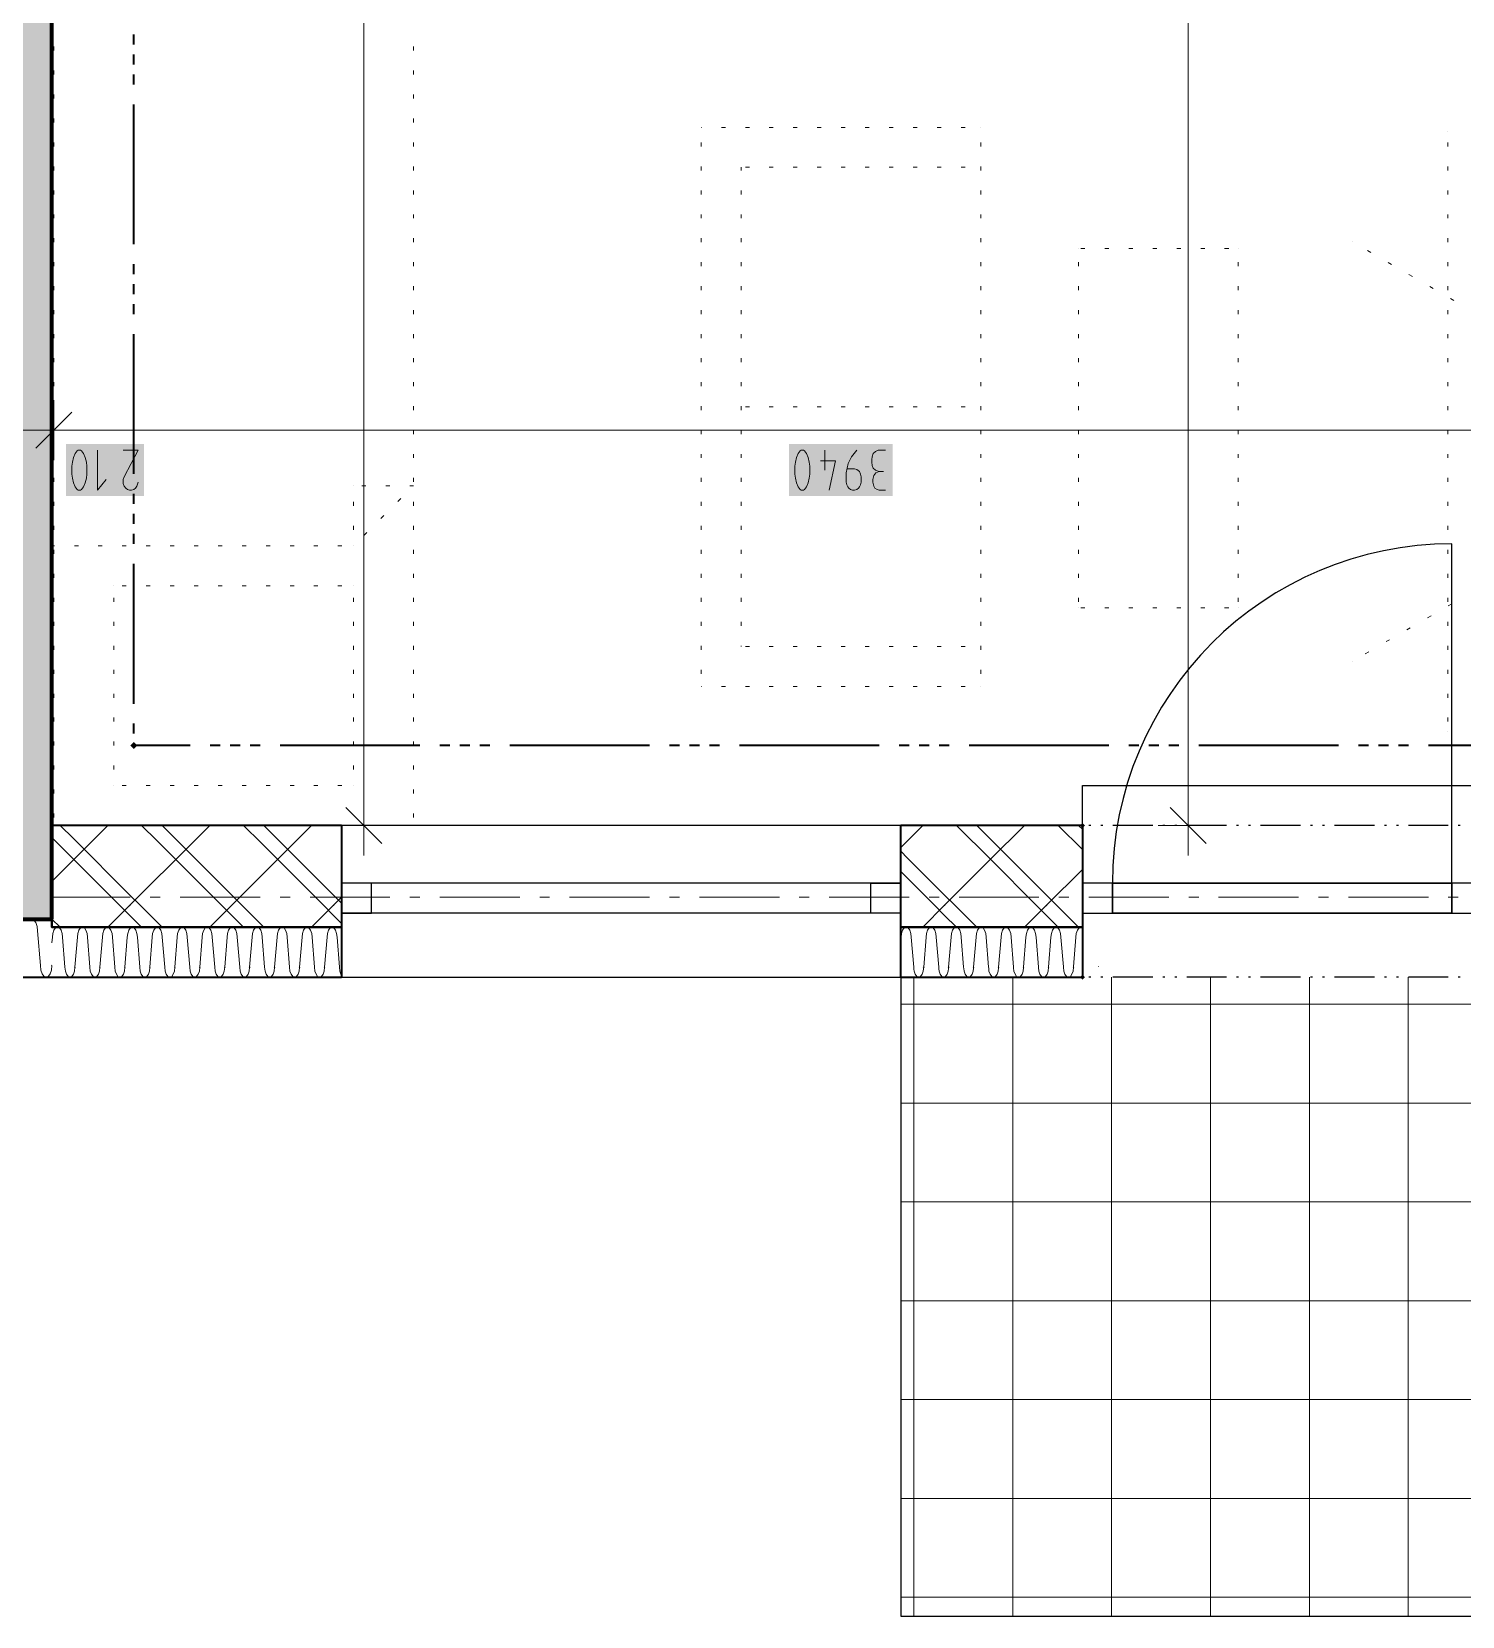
# Model space of a CAD drawing. Header units: millimetres. Extents: x 0 to 594, y 0 to 420.
# Drawn here: x 415.94 to 452.65, y 121.67 to 162.34 of the extents above; entities that cross this region are included whole.
import ezdxf

# ---------------------------------------------------------------- set-up
doc = ezdxf.new("R2010")
doc.units = ezdxf.units.MM
doc.header["$LTSCALE"] = 8
for name, color, linetype in [('PDF_Dvere', 7, 'Continuous'), ('PDF_Koty delkove', 7, 'Continuous'), ('PDF_Nabytek', 7, 'Continuous'), ('PDF_Obecne 0.25', 7, 'Continuous'), ('PDF_Okna', 7, 'Continuous'), ('PDF_Osy hlavni', 7, 'Continuous'), ('PDF_Pozarni useky', 7, 'Continuous'), ('PDF_Srafy', 7, 'Continuous'), ('PDF_Steny obvodove nosne', 7, 'Continuous'), ('PDF_Steny sendvic', 7, 'Continuous'), ('PDF_Zatepleni', 7, 'Continuous')]:
    doc.layers.add(name, color=color, linetype=linetype)

msp = doc.modelspace()

# ---------------------------------------------------------------- hatches: boundary and pattern name
at = {"layer": 'PDF_Steny sendvic', "transparency": 33554559}
for points in [[(440.754, 138.308), (440.749, 138.312), (440.759, 138.312), (440.777, 138.331), (440.754, 138.354), (440.731, 138.331), (440.749, 138.312), (440.759, 138.312)], [(441.395, 138.308), (441.381, 138.321), (441.409, 138.322), (441.418, 138.331), (441.395, 138.354), (441.372, 138.331), (441.381, 138.321), (441.409, 138.322)], [(442.035, 138.308), (442.013, 138.33), (442.058, 138.331), (442.035, 138.354), (442.012, 138.331), (442.013, 138.33), (442.058, 138.331)], [(442.676, 138.308), (442.653, 138.331), (442.661, 138.339), (442.69, 138.34), (442.676, 138.354), (442.661, 138.339), (442.69, 138.34), (442.699, 138.331)]]:
    msp.add_hatch(color=256, dxfattribs=at).paths.add_polyline_path(points)

# ---------------------------------------------------------------- linework, layer by layer
at = {"layer": 'PDF_Dvere', "lineweight": 25}
msp.add_lwpolyline([(452.388, 140.483), (452.388, 149.196, 0.414213), (443.675, 140.483)], format="xyb", dxfattribs=at)
for points in [[(442.907, 139.714), (443.675, 139.714), (443.675, 140.483), (442.907, 140.483)], [(443.675, 139.714), (443.675, 140.483)], [(452.388, 139.714), (453.156, 139.714), (453.156, 140.483), (452.388, 140.483)], [(452.388, 139.714), (452.388, 140.483)]]:
    msp.add_lwpolyline(points, close=True, dxfattribs=at)
for points in [[(443.675, 140.483), (452.388, 140.483), (443.675, 140.483)], [(443.675, 139.714), (452.388, 139.714), (443.675, 139.714)]]:
    msp.add_lwpolyline(points, dxfattribs=at)
at = {"layer": 'PDF_Koty delkove', "lineweight": 18}
for points in [[(424.462, 141.969), (424.462, 175.401), (424.462, 195.307), (424.462, 197.114), (424.462, 198.6), (424.462, 222.482), (424.462, 225.25), (424.462, 228.325), (424.462, 243.7), (424.462, 246.775), (424.462, 249.542), (424.462, 273.425), (424.462, 274.911), (424.462, 330.055)], [(445.619, 141.969), (445.619, 189.939), (445.619, 191.425), (445.619, 198.6), (445.619, 224.02), (445.619, 225.557), (445.619, 228.325)], [(416.974, 152.573), (416.052, 151.65)], [(416.513, 152.88), (416.513, 152.111), (416.513, 151.343)], [(549.557, 152.111), (545.764, 152.111), (543.801, 152.111), (503.945, 152.111), (501.177, 152.111), (500.926, 152.111), (484.253, 152.111), (479.786, 152.111), (459.665, 152.111), (457.459, 152.111), (457.409, 152.111), (456.898, 152.111), (441.762, 152.111), (431.818, 152.111), (428.355, 152.111), (416.513, 152.111), (415.268, 152.111)], [(417.631, 151.599), (417.631, 150.574), (417.85, 150.847)], [(418.288, 151.599), (418.672, 151.599), (418.315, 150.915), (418.288, 150.847), (418.288, 150.744), (418.315, 150.676), (418.356, 150.625), (418.397, 150.59), (418.452, 150.574)], [(436.185, 151.325), (436.568, 151.325), (436.403, 150.574)], [(436.294, 151.599), (436.294, 151.086)], [(437.115, 151.599), (436.978, 151.428), (436.896, 151.256), (436.842, 151.018), (436.842, 150.778), (436.856, 150.71), (436.883, 150.659)], [(437.855, 151.599), (437.663, 151.599), (437.595, 151.564), (437.54, 151.513), (437.513, 151.428), (437.499, 151.359), (437.499, 151.29), (437.513, 151.205), (437.54, 151.138), (437.595, 151.086), (437.69, 151.052)], [(436.883, 150.659), (436.91, 150.625), (436.951, 150.59), (437.006, 150.574), (437.06, 150.574), (437.115, 150.59), (437.157, 150.625), (437.184, 150.659), (437.212, 150.71), (437.225, 150.778), (437.225, 150.915), (437.212, 150.983), (437.184, 151.052), (437.115, 151.103), (437.06, 151.12), (436.869, 151.12)], [(437.855, 150.574), (437.69, 150.574), (437.635, 150.59), (437.581, 150.625), (437.553, 150.676), (437.526, 150.778), (437.526, 150.847), (437.553, 150.949), (437.608, 151.018), (437.69, 151.052), (437.8, 151.052)], [(418.452, 150.574), (418.507, 150.574), (418.562, 150.59), (418.603, 150.625), (418.644, 150.676), (418.672, 150.778)], [(424.923, 141.508), (424.001, 142.431)], [(446.081, 141.508), (445.158, 142.431)], [(425.231, 141.969), (424.462, 141.969), (423.693, 141.969)], [(424.462, 141.969), (424.462, 141.201)], [(446.388, 141.969), (445.619, 141.969), (444.851, 141.969)], [(445.619, 141.969), (445.619, 141.201)]]:
    msp.add_lwpolyline(points, dxfattribs=at)
for points in [[(416.974, 151.188), (416.974, 150.983), (416.988, 150.881), (417.015, 150.761), (417.056, 150.659), (417.11, 150.59), (417.138, 150.574), (417.192, 150.574), (417.22, 150.59), (417.275, 150.659), (417.316, 150.761), (417.344, 150.881), (417.358, 150.983), (417.358, 151.188), (417.344, 151.29), (417.316, 151.41), (417.275, 151.513), (417.22, 151.581), (417.192, 151.599), (417.138, 151.599), (417.11, 151.581), (417.056, 151.513), (417.015, 151.41), (416.988, 151.29)], [(435.528, 151.188), (435.528, 150.983), (435.542, 150.881), (435.569, 150.761), (435.61, 150.659), (435.664, 150.59), (435.692, 150.574), (435.746, 150.574), (435.774, 150.59), (435.828, 150.659), (435.87, 150.761), (435.897, 150.881), (435.911, 150.983), (435.911, 151.188), (435.897, 151.29), (435.87, 151.41), (435.828, 151.513), (435.774, 151.581), (435.746, 151.599), (435.692, 151.599), (435.664, 151.581), (435.61, 151.513), (435.569, 151.41), (435.542, 151.29)]]:
    msp.add_lwpolyline(points, close=True, dxfattribs=at)
at = {"layer": 'PDF_Koty delkove', "color": 7, "lineweight": 18, "true_color": 0xffffff, "transparency": 33554559}
for points in [[(418.825, 151.753), (416.821, 151.753), (418.825, 150.42), (416.821, 150.42)], [(438.036, 151.753), (435.374, 151.753), (438.036, 150.42), (435.374, 150.42)]]:
    msp.add_solid(points, dxfattribs=at)
at = {"layer": 'PDF_Nabytek', "lineweight": 13}
for points in [[(416.513, 161.852), (416.513, 161.954)], [(425.738, 161.852), (425.738, 161.954)], [(416.513, 161.237), (416.513, 161.339)], [(425.738, 161.237), (425.738, 161.339)], [(416.513, 160.622), (416.513, 160.724)], [(425.738, 160.622), (425.738, 160.724)], [(416.513, 160.007), (416.513, 160.109)], [(425.738, 160.007), (425.738, 160.109)], [(433.122, 159.881), (433.122, 159.881)], [(433.129, 159.881), (433.122, 159.881)], [(433.122, 159.881), (433.122, 159.881)], [(433.744, 159.881), (433.641, 159.881)], [(434.359, 159.881), (434.256, 159.881)], [(434.974, 159.881), (434.871, 159.881)], [(435.589, 159.881), (435.486, 159.881)], [(436.204, 159.881), (436.101, 159.881)], [(436.819, 159.881), (436.716, 159.881)], [(437.434, 159.881), (437.331, 159.881)], [(438.049, 159.881), (437.946, 159.881)], [(438.664, 159.881), (438.561, 159.881)], [(439.279, 159.881), (439.176, 159.881)], [(439.894, 159.881), (439.791, 159.881)], [(440.297, 159.881), (440.297, 159.881)], [(440.297, 159.881), (440.297, 159.881)], [(416.513, 159.392), (416.513, 159.494)], [(425.738, 159.392), (425.738, 159.494)], [(433.122, 159.392), (433.122, 159.494)], [(440.297, 159.392), (440.297, 159.494)], [(452.285, 159.763), (452.285, 159.763)], [(452.285, 159.763), (452.285, 159.763)], [(452.285, 159.392), (452.285, 159.494)], [(416.513, 158.777), (416.513, 158.879)], [(425.738, 158.777), (425.738, 158.879)], [(433.122, 158.777), (433.122, 158.879)], [(434.147, 158.777), (434.147, 158.856)], [(434.147, 158.856), (434.147, 158.856)], [(434.147, 158.856), (434.147, 158.856)], [(434.359, 158.856), (434.256, 158.856)], [(434.974, 158.856), (434.871, 158.856)], [(435.589, 158.856), (435.486, 158.856)], [(436.204, 158.856), (436.101, 158.856)], [(436.819, 158.856), (436.716, 158.856)], [(437.434, 158.856), (437.331, 158.856)], [(438.049, 158.856), (437.946, 158.856)], [(438.664, 158.856), (438.561, 158.856)], [(439.279, 158.856), (439.176, 158.856)], [(439.894, 158.856), (439.791, 158.856)], [(440.297, 158.777), (440.297, 158.879)], [(440.297, 158.856), (440.297, 158.856)], [(452.285, 158.777), (452.285, 158.879)], [(416.513, 158.162), (416.513, 158.264)], [(425.738, 158.162), (425.738, 158.264)], [(433.122, 158.162), (433.122, 158.264)], [(434.147, 158.162), (434.147, 158.264)], [(440.297, 158.162), (440.297, 158.264)], [(452.285, 158.162), (452.285, 158.264)], [(416.513, 157.547), (416.513, 157.649)], [(425.738, 157.547), (425.738, 157.649)], [(433.122, 157.547), (433.122, 157.649)], [(434.147, 157.547), (434.147, 157.649)], [(440.297, 157.547), (440.297, 157.649)], [(452.285, 157.547), (452.285, 157.649)], [(416.513, 156.932), (416.513, 157.034)], [(425.738, 156.932), (425.738, 157.034)], [(433.122, 156.932), (433.122, 157.034)], [(434.147, 156.932), (434.147, 157.034)], [(440.297, 156.932), (440.297, 157.034)], [(452.285, 156.932), (452.285, 157.034)], [(442.805, 156.773), (442.805, 156.773)], [(442.805, 156.773), (442.805, 156.773)], [(442.969, 156.773), (442.866, 156.773)], [(443.584, 156.773), (443.481, 156.773)], [(444.199, 156.773), (444.096, 156.773)], [(444.814, 156.773), (444.711, 156.773)], [(445.429, 156.773), (445.326, 156.773)], [(446.044, 156.773), (445.941, 156.773)], [(446.659, 156.773), (446.556, 156.773)], [(446.905, 156.773), (446.905, 156.773)], [(446.905, 156.773), (446.905, 156.773)], [(449.836, 156.94), (449.836, 156.94)], [(450.309, 156.667), (450.22, 156.718)], [(416.513, 156.317), (416.513, 156.419)], [(425.738, 156.317), (425.738, 156.419)], [(433.122, 156.317), (433.122, 156.419)], [(434.147, 156.317), (434.147, 156.419)], [(440.297, 156.317), (440.297, 156.419)], [(442.805, 156.317), (442.805, 156.419)], [(446.905, 156.317), (446.905, 156.419)], [(450.841, 156.359), (450.753, 156.411)], [(452.285, 156.317), (452.285, 156.419)], [(416.513, 155.702), (416.513, 155.804)], [(425.738, 155.702), (425.738, 155.804)], [(433.122, 155.702), (433.122, 155.804)], [(434.147, 155.702), (434.147, 155.804)], [(440.297, 155.702), (440.297, 155.804)], [(442.805, 155.702), (442.805, 155.804)], [(446.905, 155.702), (446.905, 155.804)], [(451.374, 156.052), (451.285, 156.103)], [(451.907, 155.744), (451.818, 155.796)], [(452.285, 155.702), (452.285, 155.804)], [(452.439, 155.437), (452.351, 155.488)], [(416.513, 155.087), (416.513, 155.189)], [(425.738, 155.087), (425.738, 155.189)], [(433.122, 155.087), (433.122, 155.189)], [(434.147, 155.087), (434.147, 155.189)], [(440.297, 155.087), (440.297, 155.189)], [(442.805, 155.087), (442.805, 155.189)], [(446.905, 155.087), (446.905, 155.189)], [(452.285, 155.087), (452.285, 155.189)], [(416.513, 154.472), (416.513, 154.574)], [(425.738, 154.472), (425.738, 154.574)], [(433.122, 154.472), (433.122, 154.574)], [(434.147, 154.472), (434.147, 154.574)], [(440.297, 154.472), (440.297, 154.574)], [(442.805, 154.472), (442.805, 154.574)], [(446.905, 154.472), (446.905, 154.574)], [(452.285, 154.472), (452.285, 154.574)], [(416.513, 153.857), (416.513, 153.959)], [(425.738, 153.857), (425.738, 153.959)], [(433.122, 153.857), (433.122, 153.959)], [(434.147, 153.857), (434.147, 153.959)], [(440.297, 153.857), (440.297, 153.959)], [(442.805, 153.857), (442.805, 153.959)], [(446.905, 153.857), (446.905, 153.959)], [(452.285, 153.857), (452.285, 153.959)], [(416.513, 153.242), (416.513, 153.344)], [(425.738, 153.242), (425.738, 153.344)], [(433.122, 153.242), (433.122, 153.344)], [(434.147, 153.242), (434.147, 153.344)], [(440.297, 153.242), (440.297, 153.344)], [(442.805, 153.242), (442.805, 153.344)], [(446.905, 153.242), (446.905, 153.344)], [(452.285, 153.242), (452.285, 153.344)], [(416.513, 152.627), (416.513, 152.729)], [(425.738, 152.627), (425.738, 152.729)], [(433.122, 152.627), (433.122, 152.729)], [(434.147, 152.627), (434.147, 152.729)], [(434.147, 152.706), (434.147, 152.706)], [(434.359, 152.706), (434.256, 152.706)], [(434.974, 152.706), (434.871, 152.706)], [(435.589, 152.706), (435.486, 152.706)], [(436.204, 152.706), (436.101, 152.706)], [(436.819, 152.706), (436.716, 152.706)], [(437.434, 152.706), (437.331, 152.706)], [(438.049, 152.706), (437.946, 152.706)], [(438.664, 152.706), (438.561, 152.706)], [(439.279, 152.706), (439.176, 152.706)], [(439.894, 152.706), (439.791, 152.706)], [(440.297, 152.627), (440.297, 152.729)], [(440.297, 152.706), (440.297, 152.706)], [(442.805, 152.627), (442.805, 152.729)], [(446.905, 152.627), (446.905, 152.729)], [(452.285, 152.627), (452.285, 152.729)], [(416.513, 152.012), (416.513, 152.114)], [(425.738, 152.012), (425.738, 152.114)], [(433.122, 152.012), (433.122, 152.114)], [(434.147, 152.012), (434.147, 152.114)], [(440.297, 152.012), (440.297, 152.114)], [(442.805, 152.012), (442.805, 152.114)], [(446.905, 152.012), (446.905, 152.114)], [(452.285, 152.012), (452.285, 152.114)], [(416.513, 151.397), (416.513, 151.499)], [(425.738, 151.397), (425.738, 151.499)], [(433.122, 151.397), (433.122, 151.499)], [(434.147, 151.397), (434.147, 151.499)], [(440.297, 151.397), (440.297, 151.499)], [(442.805, 151.397), (442.805, 151.499)], [(446.905, 151.397), (446.905, 151.499)], [(452.285, 151.397), (452.285, 151.499)], [(416.513, 150.782), (416.513, 150.884)], [(425.738, 150.782), (425.738, 150.884)], [(433.122, 150.782), (433.122, 150.884)], [(434.147, 150.782), (434.147, 150.884)], [(440.297, 150.782), (440.297, 150.884)], [(442.805, 150.782), (442.805, 150.884)], [(446.905, 150.782), (446.905, 150.884)], [(452.285, 150.782), (452.285, 150.884)], [(424.2, 150.682), (424.2, 150.682)], [(424.2, 150.682), (424.2, 150.682)], [(424.519, 150.682), (424.416, 150.682)], [(425.134, 150.682), (425.031, 150.682)], [(425.738, 150.682), (425.646, 150.682)], [(425.738, 150.682), (425.738, 150.682)], [(416.513, 150.167), (416.513, 150.269)], [(424.2, 150.167), (424.2, 150.269)], [(425.338, 150.282), (425.411, 150.355)], [(425.738, 150.167), (425.738, 150.269)], [(433.122, 150.167), (433.122, 150.269)], [(434.147, 150.167), (434.147, 150.269)], [(440.297, 150.167), (440.297, 150.269)], [(442.805, 150.167), (442.805, 150.269)], [(446.905, 150.167), (446.905, 150.269)], [(452.285, 150.167), (452.285, 150.269)], [(416.513, 149.552), (416.513, 149.654)], [(424.2, 149.552), (424.2, 149.654)], [(424.903, 149.847), (424.976, 149.92)], [(425.738, 149.552), (425.738, 149.654)], [(433.122, 149.552), (433.122, 149.654)], [(434.147, 149.552), (434.147, 149.654)], [(440.297, 149.552), (440.297, 149.654)], [(442.805, 149.552), (442.805, 149.654)], [(446.905, 149.552), (446.905, 149.654)], [(452.285, 149.552), (452.285, 149.654)], [(424.469, 149.412), (424.541, 149.485)], [(416.524, 149.144), (416.513, 149.144)], [(416.513, 149.144), (416.513, 149.144)], [(416.513, 148.937), (416.513, 149.039)], [(417.139, 149.144), (417.036, 149.144)], [(417.754, 149.144), (417.651, 149.144)], [(418.369, 149.144), (418.266, 149.144)], [(418.984, 149.144), (418.881, 149.144)], [(419.599, 149.144), (419.496, 149.144)], [(420.214, 149.144), (420.111, 149.144)], [(420.829, 149.144), (420.726, 149.144)], [(421.444, 149.144), (421.341, 149.144)], [(422.059, 149.144), (421.956, 149.144)], [(422.674, 149.144), (422.571, 149.144)], [(423.289, 149.144), (423.186, 149.144)], [(423.904, 149.144), (423.801, 149.144)], [(424.2, 149.144), (424.2, 149.144)], [(424.2, 149.144), (424.2, 149.144)], [(424.2, 149.144), (424.2, 149.144)], [(425.738, 148.937), (425.738, 149.039)], [(433.122, 148.937), (433.122, 149.039)], [(434.147, 148.937), (434.147, 149.039)], [(440.297, 148.937), (440.297, 149.039)], [(442.805, 148.937), (442.805, 149.039)], [(446.905, 148.937), (446.905, 149.039)], [(452.285, 148.937), (452.285, 149.039)], [(416.513, 148.322), (416.513, 148.424)], [(425.738, 148.322), (425.738, 148.424)], [(433.122, 148.322), (433.122, 148.424)], [(434.147, 148.322), (434.147, 148.424)], [(440.297, 148.322), (440.297, 148.424)], [(442.805, 148.322), (442.805, 148.424)], [(446.905, 148.322), (446.905, 148.424)], [(452.285, 148.322), (452.285, 148.424)], [(418.051, 148.119), (418.051, 148.119)], [(418.051, 148.119), (418.051, 148.119)], [(418.369, 148.119), (418.266, 148.119)], [(418.984, 148.119), (418.881, 148.119)], [(419.599, 148.119), (419.496, 148.119)], [(420.214, 148.119), (420.111, 148.119)], [(420.829, 148.119), (420.726, 148.119)], [(421.444, 148.119), (421.341, 148.119)], [(422.059, 148.119), (421.956, 148.119)], [(422.674, 148.119), (422.571, 148.119)], [(423.289, 148.119), (423.186, 148.119)], [(423.904, 148.119), (423.801, 148.119)], [(424.2, 148.119), (424.2, 148.119)], [(424.2, 148.119), (424.2, 148.119)], [(416.513, 147.707), (416.513, 147.809)], [(418.051, 147.707), (418.051, 147.809)], [(424.2, 147.707), (424.2, 147.809)], [(425.738, 147.707), (425.738, 147.809)], [(433.122, 147.707), (433.122, 147.809)], [(434.147, 147.707), (434.147, 147.809)], [(440.297, 147.707), (440.297, 147.809)], [(442.805, 147.707), (442.805, 147.809)], [(446.905, 147.707), (446.905, 147.809)], [(452.285, 147.707), (452.285, 147.809)], [(452.296, 147.606), (452.384, 147.657)], [(416.513, 147.092), (416.513, 147.194)], [(418.051, 147.092), (418.051, 147.194)], [(424.2, 147.092), (424.2, 147.194)], [(425.738, 147.092), (425.738, 147.194)], [(433.122, 147.092), (433.122, 147.194)], [(434.147, 147.092), (434.147, 147.194)], [(440.297, 147.092), (440.297, 147.194)], [(442.805, 147.548), (442.805, 147.548)], [(442.805, 147.548), (442.805, 147.548)], [(442.969, 147.548), (442.866, 147.548)], [(443.584, 147.548), (443.481, 147.548)], [(444.199, 147.548), (444.096, 147.548)], [(444.814, 147.548), (444.711, 147.548)], [(445.429, 147.548), (445.326, 147.548)], [(446.044, 147.548), (445.941, 147.548)], [(446.659, 147.548), (446.556, 147.548)], [(446.905, 147.548), (446.905, 147.548)], [(446.905, 147.548), (446.905, 147.548)], [(451.763, 147.299), (451.852, 147.35)], [(452.285, 147.092), (452.285, 147.194)], [(451.23, 146.991), (451.319, 147.042)], [(416.513, 146.477), (416.513, 146.579)], [(418.051, 146.477), (418.051, 146.579)], [(424.2, 146.477), (424.2, 146.579)], [(425.738, 146.477), (425.738, 146.579)], [(433.122, 146.477), (433.122, 146.579)], [(434.147, 146.556), (434.147, 146.579)], [(434.147, 146.556), (434.147, 146.556)], [(434.359, 146.556), (434.256, 146.556)], [(434.974, 146.556), (434.871, 146.556)], [(435.589, 146.556), (435.486, 146.556)], [(436.204, 146.556), (436.101, 146.556)], [(436.819, 146.556), (436.716, 146.556)], [(437.434, 146.556), (437.331, 146.556)], [(438.049, 146.556), (437.946, 146.556)], [(438.664, 146.556), (438.561, 146.556)], [(439.279, 146.556), (439.176, 146.556)], [(439.894, 146.556), (439.791, 146.556)], [(440.297, 146.477), (440.297, 146.579)], [(440.297, 146.556), (440.297, 146.556)], [(450.165, 146.376), (450.254, 146.427)], [(450.698, 146.684), (450.786, 146.735)], [(452.285, 146.477), (452.285, 146.579)], [(449.836, 146.186), (449.836, 146.186)], [(416.513, 145.862), (416.513, 145.964)], [(418.051, 145.862), (418.051, 145.964)], [(424.2, 145.862), (424.2, 145.964)], [(425.738, 145.862), (425.738, 145.964)], [(433.122, 145.862), (433.122, 145.964)], [(440.297, 145.862), (440.297, 145.964)], [(452.285, 145.862), (452.285, 145.964)], [(416.513, 145.247), (416.513, 145.349)], [(418.051, 145.247), (418.051, 145.349)], [(424.2, 145.247), (424.2, 145.349)], [(425.738, 145.247), (425.738, 145.349)], [(433.129, 145.531), (433.122, 145.531)], [(433.122, 145.531), (433.122, 145.531)], [(433.122, 145.531), (433.122, 145.531)], [(433.744, 145.531), (433.641, 145.531)], [(434.359, 145.531), (434.256, 145.531)], [(434.974, 145.531), (434.871, 145.531)], [(435.589, 145.531), (435.486, 145.531)], [(436.204, 145.531), (436.101, 145.531)], [(436.819, 145.531), (436.716, 145.531)], [(437.434, 145.531), (437.331, 145.531)], [(438.049, 145.531), (437.946, 145.531)], [(438.664, 145.531), (438.561, 145.531)], [(439.279, 145.531), (439.176, 145.531)], [(439.894, 145.531), (439.791, 145.531)], [(440.297, 145.531), (440.297, 145.531)], [(440.297, 145.531), (440.297, 145.531)], [(452.285, 145.247), (452.285, 145.349)], [(416.513, 144.632), (416.513, 144.734)], [(418.051, 144.632), (418.051, 144.734)], [(424.2, 144.632), (424.2, 144.734)], [(425.738, 144.632), (425.738, 144.734)], [(452.285, 144.632), (452.285, 144.734)], [(452.285, 144.388), (452.285, 144.388)], [(452.285, 144.388), (452.285, 144.388)], [(416.513, 144.017), (416.513, 144.12)], [(418.051, 144.017), (418.051, 144.12)], [(424.2, 144.017), (424.2, 144.12)], [(425.738, 144.017), (425.738, 144.12)], [(416.513, 143.402), (416.513, 143.505)], [(418.051, 143.402), (418.051, 143.505)], [(424.2, 143.402), (424.2, 143.505)], [(425.738, 143.402), (425.738, 143.505)], [(416.513, 142.787), (416.513, 142.89)], [(418.051, 142.994), (418.051, 142.994)], [(418.051, 142.994), (418.051, 142.994)], [(418.369, 142.994), (418.266, 142.994)], [(418.984, 142.994), (418.881, 142.994)], [(419.599, 142.994), (419.496, 142.994)], [(420.214, 142.994), (420.111, 142.994)], [(420.829, 142.994), (420.726, 142.994)], [(421.444, 142.994), (421.341, 142.994)], [(422.059, 142.994), (421.956, 142.994)], [(422.674, 142.994), (422.571, 142.994)], [(423.289, 142.994), (423.186, 142.994)], [(423.904, 142.994), (423.801, 142.994)], [(424.2, 142.994), (424.2, 142.994)], [(424.2, 142.994), (424.2, 142.994)], [(425.738, 142.787), (425.738, 142.89)], [(416.513, 142.172), (416.513, 142.275)], [(416.513, 141.969), (416.513, 141.969)], [(416.524, 141.969), (416.513, 141.969)], [(416.513, 141.969), (416.513, 141.969)], [(417.139, 141.969), (417.036, 141.969)], [(417.754, 141.969), (417.651, 141.969)], [(418.369, 141.969), (418.266, 141.969)], [(418.984, 141.969), (418.881, 141.969)], [(419.599, 141.969), (419.496, 141.969)], [(420.214, 141.969), (420.111, 141.969)], [(420.829, 141.969), (420.726, 141.969)], [(421.444, 141.969), (421.341, 141.969)], [(422.059, 141.969), (421.956, 141.969)], [(422.674, 141.969), (422.571, 141.969)], [(423.289, 141.969), (423.186, 141.969)], [(423.904, 141.969), (423.801, 141.969)], [(424.519, 141.969), (424.416, 141.969)], [(425.134, 141.969), (425.031, 141.969)], [(425.738, 141.969), (425.646, 141.969)], [(425.738, 142.172), (425.738, 142.275)], [(425.738, 141.969), (425.738, 141.969)], [(425.738, 141.969), (425.738, 141.969)]]:
    msp.add_lwpolyline(points, dxfattribs=at)
at = {"layer": 'PDF_Obecne 0.25', "lineweight": 25}
for points in [[(442.907, 141.969), (442.907, 142.994), (453.156, 142.994), (453.156, 141.969)], [(438.243, 138.074), (438.243, 121.675), (459.256, 121.675)]]:
    msp.add_lwpolyline(points, dxfattribs=at)
at = {"layer": 'PDF_Okna', "lineweight": 25}
for points in [[(438.243, 141.969), (423.893, 141.969)], [(438.243, 140.483), (423.893, 140.483)], [(438.243, 139.714), (423.893, 139.714)], [(423.893, 138.074), (438.243, 138.074)]]:
    msp.add_lwpolyline(points, dxfattribs=at)
for points in [[(423.893, 139.714), (424.662, 139.714), (424.662, 140.483), (423.893, 140.483)], [(438.243, 139.714), (437.474, 139.714), (437.474, 140.483), (438.243, 140.483)]]:
    msp.add_lwpolyline(points, close=True, dxfattribs=at)
at = {"layer": 'PDF_Osy hlavni', "lineweight": 18}
for points in [[(418.471, 140.124), (416.421, 140.124)], [(419.24, 140.124), (418.984, 140.124)], [(421.803, 140.124), (419.753, 140.124)], [(422.571, 140.124), (422.315, 140.124)], [(425.134, 140.124), (423.084, 140.124)], [(425.903, 140.124), (425.646, 140.124)], [(428.465, 140.124), (426.415, 140.124)], [(429.234, 140.124), (428.978, 140.124)], [(431.796, 140.124), (429.746, 140.124)], [(432.565, 140.124), (432.309, 140.124)], [(435.128, 140.124), (433.078, 140.124)], [(435.896, 140.124), (435.64, 140.124)], [(438.459, 140.124), (436.409, 140.124)], [(439.227, 140.124), (438.971, 140.124)], [(441.79, 140.124), (439.74, 140.124)], [(442.559, 140.124), (442.302, 140.124)], [(445.121, 140.124), (443.071, 140.124)], [(445.89, 140.124), (445.634, 140.124)], [(448.452, 140.124), (446.402, 140.124)], [(449.221, 140.124), (448.965, 140.124)], [(451.784, 140.124), (449.734, 140.124)], [(452.552, 140.124), (452.296, 140.124)]]:
    msp.add_lwpolyline(points, dxfattribs=at)
at = {"layer": 'PDF_Pozarni useky', "lineweight": 35}
for points in [[(418.563, 162.006), (418.563, 162.262)], [(418.563, 161.493), (418.563, 161.749)], [(418.563, 160.981), (418.563, 161.237)], [(418.563, 156.881), (418.563, 160.468)], [(418.563, 156.112), (418.563, 156.368)], [(418.563, 155.599), (418.563, 155.856)], [(418.563, 155.087), (418.563, 155.343)], [(418.563, 150.987), (418.563, 154.574)], [(418.563, 150.218), (418.563, 150.474)], [(418.563, 149.706), (418.563, 149.962)], [(418.563, 149.193), (418.563, 149.449)], [(418.563, 145.093), (418.563, 148.681)], [(418.563, 144.325), (418.563, 144.581)], [(418.563, 144.019), (418.563, 144.068)], [(420.009, 144.019), (418.563, 144.019)], [(420.778, 144.019), (420.521, 144.019)], [(421.29, 144.019), (421.034, 144.019)], [(421.803, 144.019), (421.546, 144.019)], [(425.903, 144.019), (422.315, 144.019)], [(426.671, 144.019), (426.415, 144.019)], [(427.184, 144.019), (426.928, 144.019)], [(427.696, 144.019), (427.44, 144.019)], [(431.796, 144.019), (428.209, 144.019)], [(432.565, 144.019), (432.309, 144.019)], [(433.078, 144.019), (432.821, 144.019)], [(433.59, 144.019), (433.334, 144.019)], [(437.69, 144.019), (434.103, 144.019)], [(438.459, 144.019), (438.202, 144.019)], [(438.971, 144.019), (438.715, 144.019)], [(439.484, 144.019), (439.227, 144.019)], [(443.584, 144.019), (439.996, 144.019)], [(444.352, 144.019), (444.096, 144.019)], [(444.865, 144.019), (444.609, 144.019)], [(445.377, 144.019), (445.121, 144.019)], [(449.477, 144.019), (445.89, 144.019)], [(450.246, 144.019), (449.99, 144.019)], [(450.759, 144.019), (450.502, 144.019)], [(451.271, 144.019), (451.015, 144.019)], [(454.643, 144.019), (451.784, 144.019)]]:
    msp.add_lwpolyline(points, dxfattribs=at)
at = {"layer": 'PDF_Pozarni useky', "lineweight": 35, "transparency": 33554559}
for points in [[(418.563, 143.93), (418.473, 144.019), (418.653, 144.019), (418.563, 144.109)], [(418.653, 144.019), (418.563, 143.93), (418.563, 144.109), (418.473, 144.019)]]:
    msp.add_solid(points, dxfattribs=at)
at = {"layer": 'PDF_Srafy', "lineweight": 9}
for points in [[(451.266, 138.074), (451.266, 137.383), (446.193, 137.383), (441.119, 137.383), (438.243, 137.383)], [(438.583, 138.074), (438.583, 134.846), (438.583, 129.773), (438.583, 124.699), (438.583, 121.675)], [(441.119, 138.074), (441.119, 137.383), (441.119, 132.309), (441.119, 127.236), (441.119, 122.162), (441.119, 121.675)], [(443.656, 138.074), (443.656, 134.846), (443.656, 129.773), (443.656, 124.699), (443.656, 121.675)], [(446.193, 138.074), (446.193, 137.383), (446.193, 132.309), (446.193, 127.236), (446.193, 122.162), (446.193, 121.675)], [(448.73, 138.074), (448.73, 134.846), (448.73, 129.773)], [(486.827, 137.383), (486.78, 137.383), (481.707, 137.383), (476.633, 137.383), (471.56, 137.383), (466.487, 137.383), (461.413, 137.383), (456.34, 137.383), (451.266, 137.383)], [(451.266, 137.383), (451.266, 132.309), (451.266, 127.236)], [(453.803, 134.846), (448.73, 134.846), (443.656, 134.846), (438.583, 134.846), (438.243, 134.846)], [(456.34, 132.309), (451.266, 132.309), (446.193, 132.309), (441.119, 132.309), (438.243, 132.309)], [(458.876, 129.773), (453.803, 129.773), (448.73, 129.773), (443.656, 129.773), (438.583, 129.773), (438.243, 129.773)], [(448.73, 129.773), (448.73, 124.699), (448.73, 121.675)], [(461.413, 127.236), (456.34, 127.236), (451.266, 127.236), (446.193, 127.236), (441.119, 127.236), (438.243, 127.236)], [(451.266, 127.236), (451.266, 122.162), (451.266, 121.675)], [(463.95, 124.699), (458.876, 124.699), (453.803, 124.699), (448.73, 124.699), (443.656, 124.699), (438.583, 124.699), (438.243, 124.699)], [(486.827, 122.162), (486.78, 122.162), (481.707, 122.162), (476.633, 122.162), (471.56, 122.162), (466.487, 122.162), (461.413, 122.162), (456.34, 122.162), (451.266, 122.162), (446.193, 122.162), (441.119, 122.162), (438.243, 122.162)]]:
    msp.add_lwpolyline(points, dxfattribs=at)
at = {"layer": 'PDF_Steny obvodove nosne', "lineweight": 70}
msp.add_lwpolyline([(416.462, 139.561), (416.462, 141.969), (416.462, 197.114), (416.462, 198.6), (416.462, 222.482), (416.462, 225.25), (416.462, 228.171), (414.412, 228.171), (414.412, 225.557), (414.412, 141.969), (414.412, 139.561)], close=True, dxfattribs=at)
at = {"layer": 'PDF_Steny obvodove nosne', "color": 9, "lineweight": 9, "true_color": 0xc0c0c0, "transparency": 33554559}
msp.add_solid([(416.462, 139.561), (416.462, 228.171), (414.412, 139.561), (414.412, 228.171)], dxfattribs=at)
at = {"layer": 'PDF_Steny sendvic', "lineweight": 9}
for points in [[(416.462, 140.534), (417.545, 141.617), (417.897, 141.969)], [(418.46, 140.181), (417.012, 141.63), (416.672, 141.969)], [(418.46, 139.919), (420.099, 141.558), (420.51, 141.969)], [(420.813, 139.919), (419.152, 141.58), (418.763, 141.969)], [(421.074, 140.181), (419.688, 141.567), (419.286, 141.969)], [(420.51, 139.356), (421.074, 139.919), (422.653, 141.498), (423.124, 141.969)], [(420.51, 141.969), (420.51, 141.969)], [(423.427, 139.919), (421.828, 141.518), (421.377, 141.969)], [(423.893, 139.976), (423.688, 140.181), (422.364, 141.505), (421.899, 141.969)], [(438.243, 141.406), (438.807, 141.969)], [(438.807, 139.356), (439.37, 139.919), (440.533, 141.082), (441.42, 141.969)], [(441.723, 139.919), (440.56, 141.082), (439.673, 141.969)], [(442.809, 139.356), (442.245, 139.919), (441.984, 140.181), (441.096, 141.069), (440.195, 141.969)], [(442.907, 141.349), (442.286, 141.969)], [(442.907, 141.872), (442.809, 141.969)], [(418.199, 139.919), (416.476, 141.642), (416.462, 141.657)], [(440.195, 139.356), (439.632, 139.919), (439.37, 140.181), (438.42, 141.131), (438.243, 141.308)], [(439.109, 139.919), (438.243, 140.785)], [(441.42, 139.356), (441.984, 139.919), (442.907, 140.842)], [(417.897, 139.356), (418.46, 139.919)], [(418.46, 139.658), (418.199, 139.919)], [(418.722, 139.919), (418.46, 140.181)], [(419.286, 139.356), (418.722, 139.919)], [(421.074, 139.658), (420.813, 139.919)], [(421.899, 139.356), (421.336, 139.919), (421.074, 140.181)], [(423.124, 139.356), (423.688, 139.919), (423.893, 140.125)], [(423.688, 139.658), (423.427, 139.919)], [(439.37, 139.658), (439.109, 139.919)], [(441.984, 139.658), (441.723, 139.919)], [(416.672, 139.356), (416.462, 139.566)], [(418.763, 139.356), (418.46, 139.658)], [(421.377, 139.356), (421.074, 139.658)], [(423.893, 139.453), (423.688, 139.658)], [(439.673, 139.356), (439.37, 139.658)], [(442.286, 139.356), (441.984, 139.658)], [(416.474, 139.099), (416.462, 138.952)], [(416.589, 139.356), (416.553, 139.337), (416.512, 139.282), (416.484, 139.198), (416.474, 139.099)], [(416.474, 139.099), (416.474, 139.099)], [(416.731, 139.099), (416.722, 139.198), (416.694, 139.282), (416.652, 139.337), (416.616, 139.356)], [(416.795, 138.331), (416.731, 139.099)], [(417.115, 139.099), (417.051, 138.331)], [(417.23, 139.356), (417.194, 139.337), (417.152, 139.282), (417.124, 139.198), (417.115, 139.099)], [(417.115, 139.099), (417.115, 139.099)], [(417.372, 139.099), (417.362, 139.198), (417.334, 139.282), (417.293, 139.337), (417.257, 139.356)], [(417.436, 138.331), (417.372, 139.099)], [(417.755, 139.099), (417.692, 138.331)], [(417.87, 139.356), (417.835, 139.337), (417.793, 139.282), (417.765, 139.198), (417.755, 139.099)], [(417.755, 139.099), (417.755, 139.099)], [(418.013, 139.099), (418.003, 139.198), (417.975, 139.282), (417.933, 139.337), (417.897, 139.356)], [(418.076, 138.331), (418.013, 139.099)], [(418.396, 139.099), (418.332, 138.331)], [(418.511, 139.356), (418.475, 139.337), (418.434, 139.282), (418.406, 139.198), (418.396, 139.099)], [(418.396, 139.099), (418.396, 139.099)], [(418.653, 139.099), (418.644, 139.198), (418.616, 139.282), (418.574, 139.337), (418.538, 139.356)], [(418.717, 138.331), (418.653, 139.099)], [(419.036, 139.099), (418.973, 138.331)], [(419.152, 139.356), (419.116, 139.337), (419.074, 139.282), (419.046, 139.198), (419.036, 139.099)], [(419.036, 139.099), (419.036, 139.099)], [(419.294, 139.099), (419.284, 139.198), (419.256, 139.282), (419.214, 139.337), (419.179, 139.356)], [(419.357, 138.331), (419.294, 139.099)], [(419.677, 139.099), (419.614, 138.331)], [(419.792, 139.356), (419.757, 139.337), (419.715, 139.282), (419.687, 139.198), (419.677, 139.099)], [(419.677, 139.099), (419.677, 139.099)], [(419.925, 139.198), (419.897, 139.282), (419.855, 139.337), (419.819, 139.356)], [(419.935, 139.099), (419.925, 139.198)], [(419.998, 138.331), (419.935, 139.099)], [(420.318, 139.099), (420.254, 138.331)], [(420.355, 139.282), (420.327, 139.198), (420.318, 139.099)], [(420.318, 139.099), (420.318, 139.099)], [(420.433, 139.356), (420.397, 139.337), (420.355, 139.282)], [(420.575, 139.099), (420.565, 139.198), (420.537, 139.282), (420.496, 139.337), (420.46, 139.356)], [(420.639, 138.331), (420.575, 139.099)], [(420.958, 139.099), (420.895, 138.331)], [(421.074, 139.356), (421.038, 139.337), (420.996, 139.282), (420.968, 139.198), (420.958, 139.099)], [(420.958, 139.099), (420.958, 139.099)], [(421.216, 139.099), (421.206, 139.198), (421.178, 139.282), (421.136, 139.337), (421.101, 139.356)], [(421.279, 138.331), (421.216, 139.099)], [(421.599, 139.099), (421.535, 138.331)], [(421.714, 139.356), (421.678, 139.337), (421.637, 139.282), (421.609, 139.198), (421.599, 139.099)], [(421.599, 139.099), (421.599, 139.099)], [(421.856, 139.099), (421.847, 139.198), (421.819, 139.282), (421.777, 139.337), (421.741, 139.356)], [(421.92, 138.331), (421.856, 139.099)], [(422.24, 139.099), (422.176, 138.331)], [(422.355, 139.356), (422.319, 139.337), (422.277, 139.282), (422.249, 139.198), (422.24, 139.099)], [(422.24, 139.099), (422.24, 139.099)], [(422.497, 139.099), (422.487, 139.198), (422.459, 139.282), (422.418, 139.337), (422.382, 139.356)], [(422.56, 138.331), (422.497, 139.099)], [(422.88, 139.099), (422.817, 138.331)], [(422.995, 139.356), (422.96, 139.337), (422.918, 139.282), (422.89, 139.198), (422.88, 139.099)], [(422.88, 139.099), (422.88, 139.099)], [(423.138, 139.099), (423.128, 139.198), (423.1, 139.282), (423.058, 139.337), (423.022, 139.356)], [(423.201, 138.331), (423.138, 139.099)], [(423.521, 139.099), (423.457, 138.331)], [(423.636, 139.356), (423.6, 139.337), (423.558, 139.282), (423.531, 139.198), (423.521, 139.099)], [(423.521, 139.099), (423.521, 139.099)], [(423.778, 139.099), (423.768, 139.198), (423.741, 139.282), (423.699, 139.337), (423.663, 139.356)], [(423.842, 138.331), (423.778, 139.099)], [(438.255, 139.099), (438.243, 138.954)], [(438.37, 139.356), (438.334, 139.337), (438.293, 139.282), (438.265, 139.198), (438.255, 139.099)], [(438.255, 139.099), (438.255, 139.099)], [(438.513, 139.099), (438.503, 139.198), (438.475, 139.282), (438.433, 139.337), (438.397, 139.356)], [(438.576, 138.331), (438.513, 139.099)], [(438.896, 139.099), (438.832, 138.331)], [(439.011, 139.356), (438.975, 139.337), (438.933, 139.282), (438.905, 139.198), (438.896, 139.099)], [(438.896, 139.099), (438.896, 139.099)], [(439.153, 139.099), (439.143, 139.198), (439.115, 139.282), (439.074, 139.337), (439.038, 139.356)], [(439.217, 138.331), (439.153, 139.099)], [(439.536, 139.099), (439.473, 138.331)], [(439.652, 139.356), (439.616, 139.337), (439.574, 139.282), (439.546, 139.198), (439.536, 139.099)], [(439.536, 139.099), (439.536, 139.099)], [(439.794, 139.099), (439.784, 139.198), (439.756, 139.282), (439.714, 139.337), (439.678, 139.356)], [(439.857, 138.331), (439.794, 139.099)], [(440.177, 139.099), (440.113, 138.331)], [(440.292, 139.356), (440.256, 139.337), (440.215, 139.282), (440.187, 139.198), (440.177, 139.099)], [(440.177, 139.099), (440.177, 139.099)], [(440.434, 139.099), (440.425, 139.198), (440.397, 139.282), (440.355, 139.337), (440.319, 139.356)], [(440.498, 138.331), (440.434, 139.099)], [(440.817, 139.099), (440.754, 138.331)], [(440.933, 139.356), (440.897, 139.337), (440.855, 139.282), (440.827, 139.198), (440.817, 139.099)], [(440.817, 139.099), (440.817, 139.099)], [(441.075, 139.099), (441.065, 139.198), (441.037, 139.282), (440.996, 139.337), (440.96, 139.356)], [(441.138, 138.331), (441.075, 139.099)], [(441.458, 139.099), (441.395, 138.331)], [(441.573, 139.356), (441.538, 139.337), (441.496, 139.282), (441.468, 139.198), (441.458, 139.099)], [(441.458, 139.099), (441.458, 139.099)], [(441.716, 139.099), (441.706, 139.198), (441.678, 139.282), (441.636, 139.337), (441.6, 139.356)], [(441.779, 138.331), (441.716, 139.099)], [(442.099, 139.099), (442.035, 138.331)], [(442.214, 139.356), (442.178, 139.337), (442.136, 139.282), (442.109, 139.198), (442.099, 139.099)], [(442.099, 139.099), (442.099, 139.099)], [(442.277, 139.337), (442.241, 139.356)], [(442.356, 139.099), (442.346, 139.198), (442.319, 139.282), (442.277, 139.337)], [(442.42, 138.331), (442.419, 138.336), (442.356, 139.099)], [(442.739, 139.099), (442.677, 138.339), (442.676, 138.331)], [(442.855, 139.356), (442.819, 139.337), (442.777, 139.282), (442.749, 139.198), (442.739, 139.099)], [(442.739, 139.099), (442.739, 139.099)], [(442.907, 139.343), (442.882, 139.356)], [(416.795, 138.331), (416.805, 138.233), (416.832, 138.15), (416.874, 138.094), (416.923, 138.074)], [(416.923, 138.074), (416.972, 138.094), (417.014, 138.15), (417.041, 138.233), (417.051, 138.331)], [(417.436, 138.331), (417.445, 138.233)], [(417.564, 138.074), (417.613, 138.094), (417.654, 138.15), (417.682, 138.233), (417.692, 138.331)], [(418.076, 138.331), (418.086, 138.233), (418.114, 138.15), (418.155, 138.094), (418.204, 138.074)], [(418.204, 138.074), (418.253, 138.094), (418.295, 138.15), (418.323, 138.233), (418.332, 138.331)], [(418.717, 138.331), (418.727, 138.233), (418.754, 138.15), (418.796, 138.094), (418.845, 138.074)], [(418.845, 138.074), (418.894, 138.094), (418.935, 138.15), (418.963, 138.233), (418.973, 138.331)], [(419.357, 138.331), (419.367, 138.233), (419.395, 138.15), (419.436, 138.094), (419.485, 138.074)], [(419.485, 138.074), (419.535, 138.094), (419.576, 138.15), (419.604, 138.233), (419.614, 138.331)], [(419.998, 138.331), (420.008, 138.233), (420.036, 138.15), (420.077, 138.094), (420.126, 138.074)], [(420.126, 138.074), (420.175, 138.094), (420.217, 138.15), (420.244, 138.233), (420.254, 138.331)], [(420.639, 138.331), (420.648, 138.233), (420.676, 138.15), (420.718, 138.094), (420.767, 138.074)], [(420.767, 138.074), (420.816, 138.094), (420.857, 138.15), (420.885, 138.233), (420.895, 138.331)], [(421.279, 138.331), (421.289, 138.233), (421.317, 138.15), (421.358, 138.094), (421.407, 138.074)], [(421.407, 138.074), (421.456, 138.094), (421.498, 138.15), (421.526, 138.233), (421.535, 138.331)], [(421.92, 138.331), (421.93, 138.233), (421.957, 138.15), (421.999, 138.094), (422.048, 138.074)], [(422.048, 138.074), (422.097, 138.094), (422.139, 138.15), (422.166, 138.233), (422.176, 138.331)], [(422.56, 138.331), (422.57, 138.233), (422.598, 138.15), (422.64, 138.094), (422.689, 138.074)], [(422.689, 138.074), (422.738, 138.094), (422.779, 138.15), (422.807, 138.233), (422.817, 138.331)], [(423.201, 138.331), (423.211, 138.233), (423.239, 138.15), (423.28, 138.094), (423.329, 138.074)], [(423.329, 138.074), (423.378, 138.094), (423.42, 138.15), (423.448, 138.233), (423.457, 138.331)], [(423.842, 138.331), (423.851, 138.233), (423.879, 138.15), (423.893, 138.131)], [(438.576, 138.331), (438.581, 138.282), (438.586, 138.233), (438.613, 138.15), (438.655, 138.094), (438.704, 138.074)], [(438.704, 138.074), (438.753, 138.094), (438.795, 138.15), (438.822, 138.233), (438.828, 138.285), (438.832, 138.331)], [(439.217, 138.331), (439.221, 138.291), (439.226, 138.233), (439.254, 138.15), (439.296, 138.094), (439.345, 138.074)], [(439.345, 138.074), (439.394, 138.094), (439.435, 138.15), (439.463, 138.233), (439.469, 138.294), (439.473, 138.331)], [(439.857, 138.331), (439.86, 138.3), (439.867, 138.233), (439.895, 138.15), (439.936, 138.094), (439.985, 138.074)], [(439.985, 138.074), (440.034, 138.094), (440.076, 138.15), (440.104, 138.233), (440.111, 138.303), (440.113, 138.331)], [(440.498, 138.331), (440.5, 138.309), (440.508, 138.233), (440.535, 138.15), (440.577, 138.094), (440.626, 138.074)], [(440.626, 138.074), (440.675, 138.094), (440.717, 138.15), (440.744, 138.233), (440.752, 138.312), (440.754, 138.331)], [(441.138, 138.331), (441.14, 138.318), (441.148, 138.233), (441.176, 138.15), (441.218, 138.094), (441.267, 138.074)], [(441.267, 138.074), (441.316, 138.094), (441.357, 138.15), (441.385, 138.233), (441.394, 138.321), (441.395, 138.331)], [(441.779, 138.331), (441.779, 138.327), (441.789, 138.233), (441.817, 138.15), (441.858, 138.094), (441.907, 138.074)], [(441.907, 138.074), (441.956, 138.094), (441.998, 138.15), (442.026, 138.233), (442.035, 138.33), (442.035, 138.331)], [(442.42, 138.331), (442.429, 138.233), (442.457, 138.15), (442.499, 138.094), (442.548, 138.074)], [(442.548, 138.074), (442.597, 138.094), (442.638, 138.15), (442.666, 138.233), (442.676, 138.331)], [(417.445, 138.233), (417.473, 138.15), (417.515, 138.094), (417.564, 138.074)]]:
    msp.add_lwpolyline(points, dxfattribs=at)
at = {"layer": 'PDF_Steny sendvic', "lineweight": 35}
for points in [[(423.893, 141.969), (416.513, 141.969), (416.462, 141.969), (416.462, 139.561), (416.462, 139.356), (423.893, 139.356)], [(423.893, 141.969), (423.893, 140.483), (423.893, 139.714), (423.893, 139.356)], [(438.243, 139.356), (438.243, 139.714), (438.243, 140.483), (438.243, 141.969)], [(442.907, 141.969), (438.243, 141.969)], [(442.907, 141.969), (442.907, 140.483), (442.907, 139.714), (442.907, 139.356)], [(423.893, 139.356), (416.462, 139.356)], [(423.893, 139.356), (423.893, 138.074)], [(438.243, 139.356), (442.907, 139.356)], [(442.907, 139.356), (438.243, 139.356)], [(438.243, 138.074), (438.243, 139.356)], [(442.907, 139.356), (442.907, 138.074)], [(416.462, 138.074), (423.893, 138.074)], [(438.243, 138.074), (442.907, 138.074)]]:
    msp.add_lwpolyline(points, dxfattribs=at)
at = {"layer": 'PDF_Steny sendvic', "lineweight": 25}
for points in [[(443.122, 141.969), (443.071, 141.969)], [(443.43, 141.969), (443.379, 141.969)], [(444.711, 141.969), (443.686, 141.969)], [(445.019, 141.969), (444.967, 141.969)], [(445.326, 141.969), (445.275, 141.969)], [(446.607, 141.969), (445.582, 141.969)], [(446.915, 141.969), (446.864, 141.969)], [(447.222, 141.969), (447.171, 141.969)], [(448.504, 141.969), (447.479, 141.969)], [(448.811, 141.969), (448.76, 141.969)], [(449.119, 141.969), (449.067, 141.969)], [(450.4, 141.969), (449.375, 141.969)], [(450.707, 141.969), (450.656, 141.969)], [(451.015, 141.969), (450.964, 141.969)], [(452.296, 141.969), (451.271, 141.969)], [(452.604, 141.969), (452.552, 141.969)], [(443.122, 138.074), (443.071, 138.074)], [(443.43, 138.074), (443.379, 138.074)], [(444.711, 138.074), (443.686, 138.074)], [(445.019, 138.074), (444.967, 138.074)], [(445.326, 138.074), (445.275, 138.074)], [(446.607, 138.074), (445.582, 138.074)], [(446.915, 138.074), (446.864, 138.074)], [(447.222, 138.074), (447.171, 138.074)], [(448.504, 138.074), (447.479, 138.074)], [(448.811, 138.074), (448.76, 138.074)], [(449.119, 138.074), (449.067, 138.074)], [(450.4, 138.074), (449.375, 138.074)], [(450.707, 138.074), (450.656, 138.074)], [(451.015, 138.074), (450.964, 138.074)], [(452.296, 138.074), (451.271, 138.074)], [(452.604, 138.074), (452.552, 138.074)]]:
    msp.add_lwpolyline(points, dxfattribs=at)
at = {"layer": 'PDF_Steny sendvic', "lineweight": 9}
msp.add_lwpolyline([(443.322, 138.349), (443.311, 138.348), (443.322, 138.349)], close=True, dxfattribs=at)
at = {"layer": 'PDF_Steny sendvic', "lineweight": 25, "transparency": 33554559}
for points in [[(442.971, 141.969), (442.907, 141.905), (442.907, 142.033), (442.842, 141.969)], [(442.971, 138.074), (442.907, 138.01), (442.907, 138.139), (442.842, 138.074)]]:
    msp.add_solid(points, dxfattribs=at)
at = {"layer": 'PDF_Steny sendvic', "lineweight": 9, "transparency": 33554559}
for points in [[(418.46, 139.896), (418.437, 139.919), (418.484, 139.919), (418.46, 139.943)], [(421.074, 139.896), (421.051, 139.919), (421.097, 139.919), (421.074, 139.943)], [(423.688, 139.896), (423.665, 139.919), (423.711, 139.919), (423.688, 139.943)], [(439.37, 139.896), (439.347, 139.919), (439.393, 139.919), (439.37, 139.943)], [(441.984, 139.896), (441.961, 139.919), (442.007, 139.919), (441.984, 139.943)], [(417.051, 138.308), (417.028, 138.331), (417.074, 138.331), (417.051, 138.354)], [(417.692, 138.308), (417.669, 138.331), (417.715, 138.331), (417.692, 138.354)], [(418.332, 138.308), (418.309, 138.331), (418.355, 138.331), (418.332, 138.354)], [(418.973, 138.308), (418.95, 138.331), (418.996, 138.331), (418.973, 138.354)], [(419.614, 138.308), (419.591, 138.331), (419.637, 138.331), (419.614, 138.354)], [(420.254, 138.308), (420.231, 138.331), (420.277, 138.331), (420.254, 138.354)], [(420.895, 138.308), (420.872, 138.331), (420.918, 138.331), (420.895, 138.354)], [(421.535, 138.308), (421.512, 138.331), (421.559, 138.331), (421.535, 138.354)], [(422.176, 138.308), (422.153, 138.331), (422.199, 138.331), (422.176, 138.354)], [(422.817, 138.308), (422.794, 138.331), (422.84, 138.331), (422.817, 138.354)], [(423.457, 138.308), (423.434, 138.331), (423.48, 138.331), (423.457, 138.354)], [(438.832, 138.308), (438.809, 138.331), (438.855, 138.331), (438.832, 138.354)], [(439.473, 138.308), (439.45, 138.331), (439.496, 138.331), (439.473, 138.354)], [(440.113, 138.308), (440.09, 138.331), (440.136, 138.331), (440.113, 138.354)]]:
    msp.add_solid(points, dxfattribs=at)
at = {"layer": 'PDF_Zatepleni', "lineweight": 35}
for points in [[(416.462, 139.356), (416.462, 139.561), (414.412, 139.561), (414.412, 139.356)], [(414.412, 138.074), (416.462, 138.074)]]:
    msp.add_lwpolyline(points, dxfattribs=at)
at = {"layer": 'PDF_Zatepleni', "lineweight": 9}
msp.add_lwpolyline([(415.957, 139.561), (415.999, 139.539), (416.047, 139.475), (416.08, 139.378), (416.091, 139.263), (416.165, 138.372), (416.176, 138.258), (416.208, 138.162), (416.256, 138.097), (416.313, 138.074), (416.37, 138.097), (416.418, 138.162), (416.45, 138.258), (416.462, 138.372)], dxfattribs=at)
at = {"layer": 'PDF_Zatepleni', "lineweight": 9, "transparency": 33554559}
msp.add_solid([(416.462, 138.349), (416.439, 138.372), (416.462, 138.395)], dxfattribs=at)

doc.saveas('drawing.dxf')
